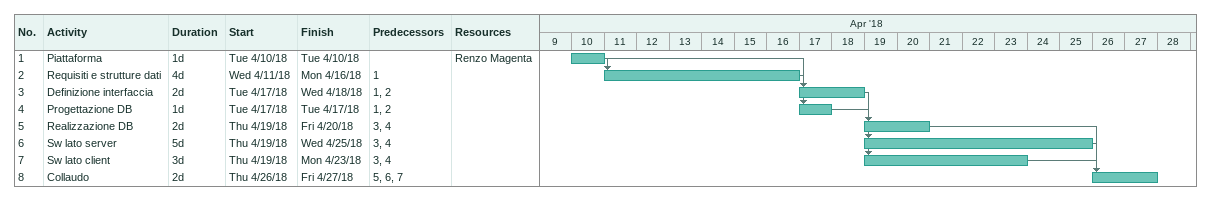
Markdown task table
| ID | Task | Duration | Start | Finish | Predecessors | Resources |
|---|---|---|---|---|---|---|
| 1 | Piattaforma | 1d | 2018-04-10 | 2018-04-10 |  | Renzo Magenta |
| 2 | Requisiti e strutture dati | 4d | 2018-04-11 | 2018-04-16 | 1 |  |
| 3 | Definizione interfaccia | 2d | 2018-04-17 | 2018-04-18 | 1, 2 |  |
| 4 | Progettazione DB | 1d | 2018-04-17 | 2018-04-17 | 1, 2 |  |
| 5 | Realizzazione DB | 2d | 2018-04-19 | 2018-04-20 | 3, 4 |  |
| 6 | Sw lato server | 5d | 2018-04-19 | 2018-04-25 | 3, 4 |  |
| 7 | Sw lato client | 3d | 2018-04-19 | 2018-04-23 | 3, 4 |  |
| 8 | Collaudo | 2d | 2018-04-26 | 2018-04-27 | 5, 6, 7 |  |
